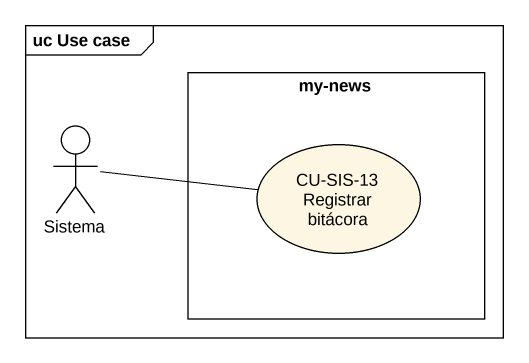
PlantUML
@startuml
mainframe uc Use case
rectangle "my-news" as my_news {
  usecase "CU-SIS-13 Registrar bitácora" as CU_SIS_13_Registrar_bitácora
}
actor Sistema
Sistema -right- CU_SIS_13_Registrar_bitácora
@enduml
